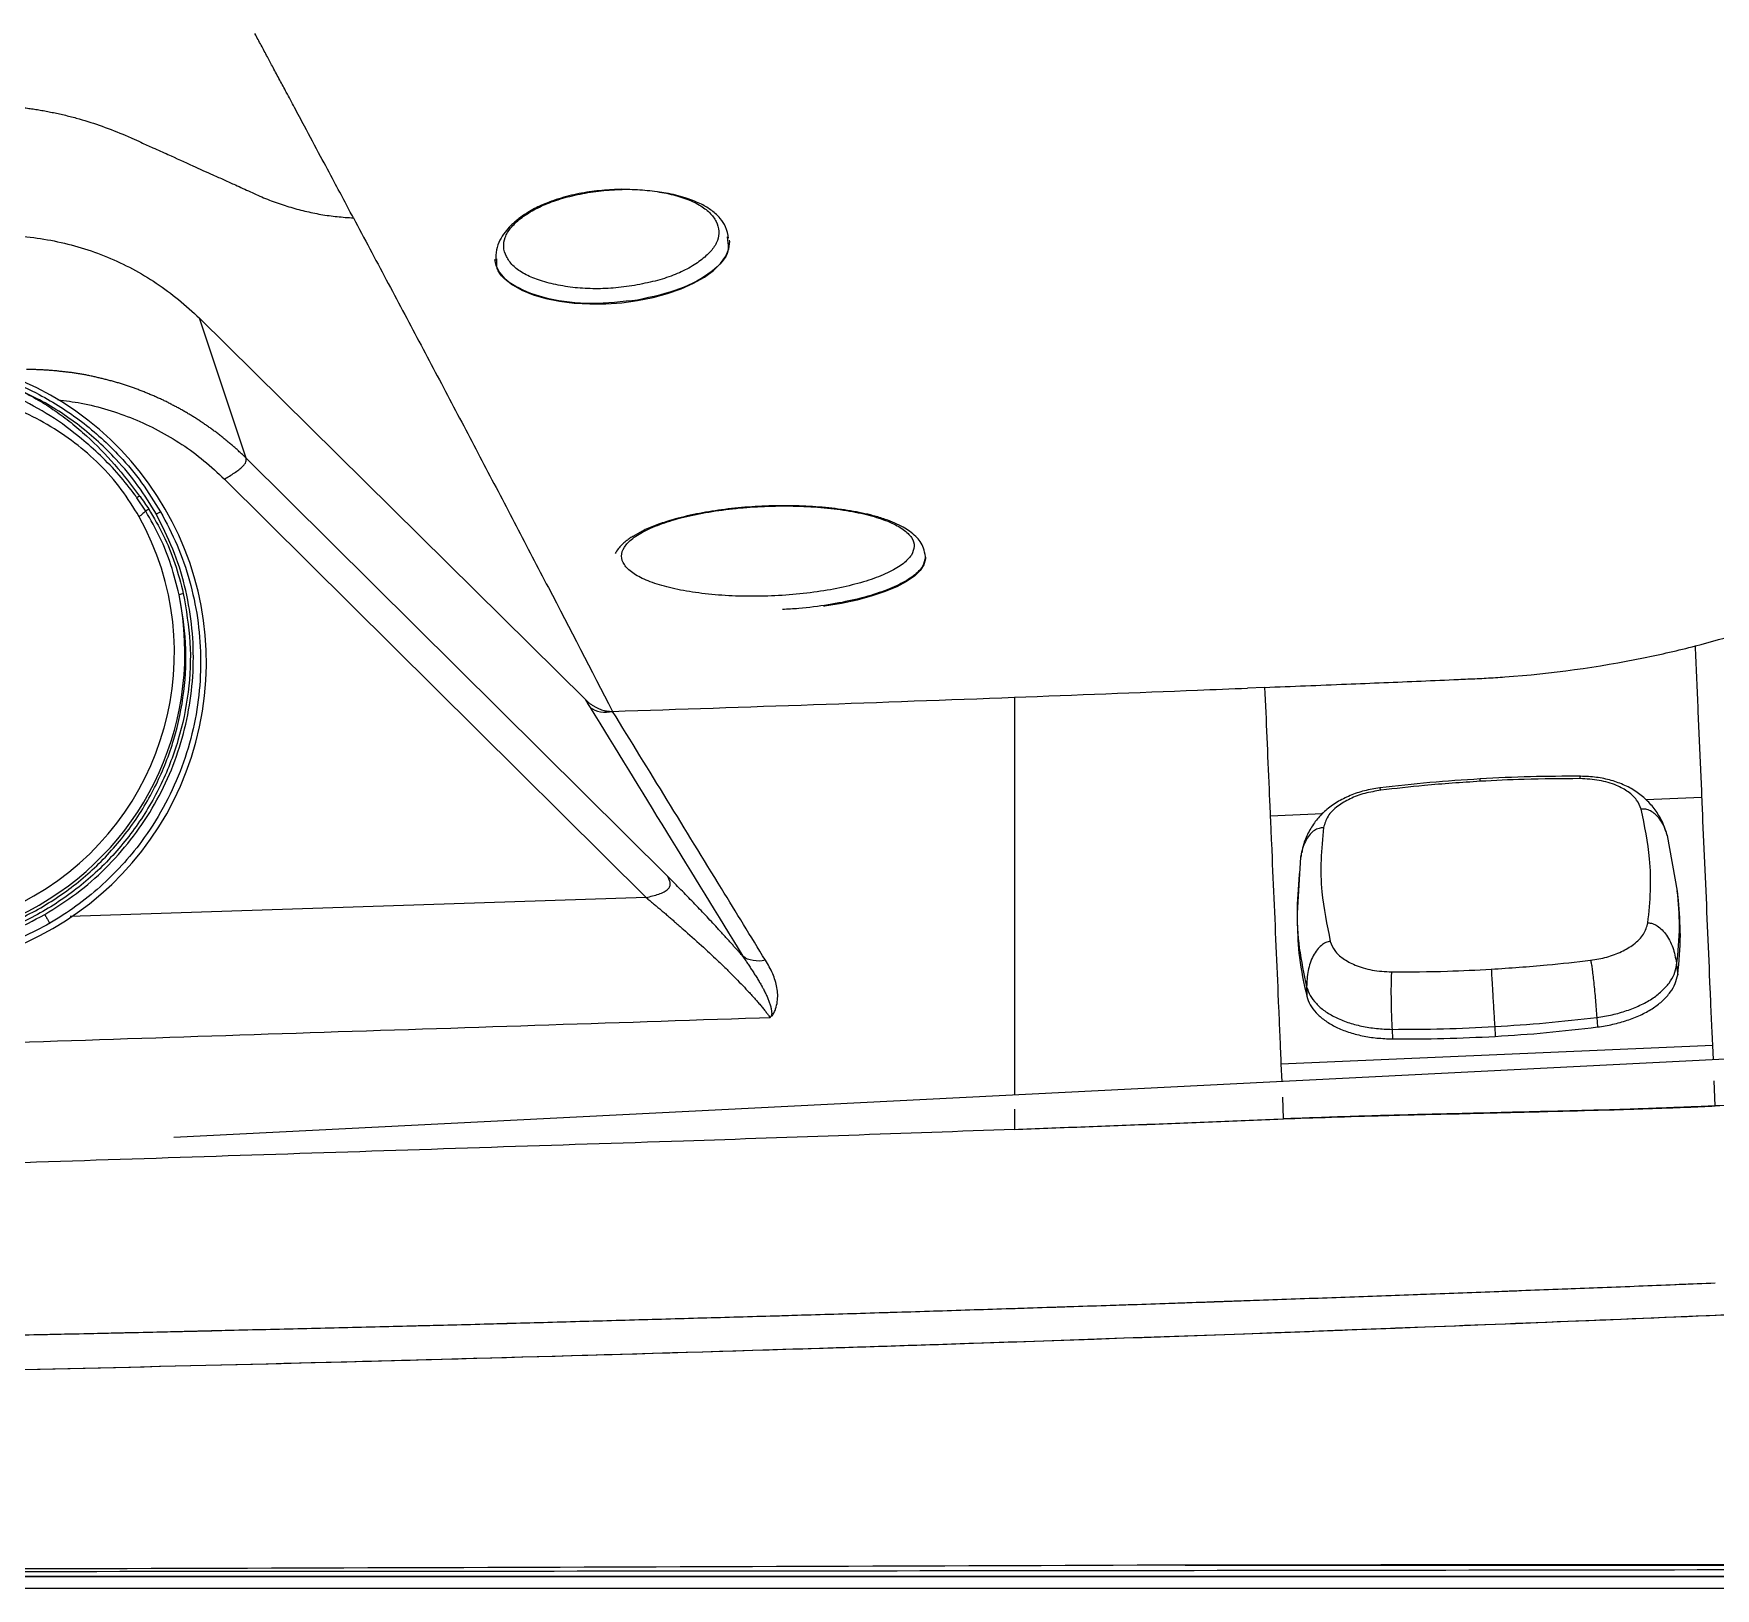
# Model space of a CAD drawing. Extents: x -2 to 78, y -19 to 124.
# Drawn here: x 50.47 to 61.17, y 0 to 9.9 of the extents above; entities that cross this region are included whole.
import ezdxf

# ---------------------------------------------------------------- set-up
doc = ezdxf.new("R2010")
doc.units = 0
doc.header["$MEASUREMENT"] = 0
doc.layers.add('1', color=4, linetype='Continuous')
doc.layers.add('GEOMETRY', color=2, linetype='Continuous', lineweight=25)

# ---------------------------------------------------------------- blocks, each defined once
blk = doc.blocks.new('2026 BEAM 220')
at = {"layer": 'GEOMETRY'}
for p, q in [((56.863, 8.605), (56.864, 8.585)), ((53.504, 8.086), (55.959, 5.66)), ((53.802, 7.195), (53.504, 8.086)), ((56.485, 4.531), (53.802, 7.195)), ((53.163, 6.858), (53.107, 6.943)), ((58.123, 6.57), (58.124, 6.566)), ((58.124, 6.563), (58.124, 6.57)), ((58.691, 5.673), (58.691, 3.141)), ((60.283, 5.736), (60.175, 5.731)), ((62.708, 5.022), (63.066, 5.038)), ((60.319, 4.918), (60.653, 4.933)), ((62.846, 4.792), (62.841, 4.805)), ((62.911, 4.438), (62.846, 4.792)), ((60.512, 4.656), (60.489, 4.298)), ((60.516, 4.67), (60.512, 4.656)), ((56.347, 4.398), (52.682, 4.277)), ((62.917, 4.379), (62.911, 4.438)), ((60.489, 4.298), (60.49, 4.238)), ((62.905, 3.967), (62.912, 3.907)), ((60.55, 3.83), (60.551, 3.77)), ((57.145, 3.646), (57.149, 3.645)), ((57.069, 3.633), (57.136, 3.635)), ((61.094, 3.559), (61.097, 3.498)), ((61.747, 3.577), (61.75, 3.514)), ((62.397, 3.635), (62.401, 3.574)), ((62.401, 3.574), (62.414, 3.575)), ((65.673, 3.494), (53.341, 2.87)), ((63.135, 3.456), (60.387, 3.337)), ((61.084, 3.498), (61.097, 3.498)), ((63.139, 3.366), (63.135, 3.456)), ((60.387, 3.337), (60.392, 3.227)), ((63.151, 3.071), (63.144, 3.231)), ((60.396, 3.127), (60.402, 2.989)), ((58.691, 3.051), (58.691, 2.922)), ((60.367, 2.988), (60.402, 2.989)), ((55.252, 1.465), (55.251, 1.465)), ((59.778, 0.148), (77.49, 0.148)), ((77.49, 0), (2.898, 0))]:
    blk.add_line(p, q, dxfattribs=at)
at = {"layer": 'GEOMETRY', "flags": 128}
for points in [[(55.383, 8.46), (55.391, 8.422), (55.413, 8.378), (55.449, 8.337), (55.497, 8.299), (55.557, 8.265), (55.628, 8.236), (55.708, 8.212), (55.796, 8.194), (55.89, 8.182), (55.989, 8.177), (56.09, 8.178), (56.193, 8.185), (56.293, 8.198), (56.391, 8.218), (56.484, 8.243), (56.571, 8.274), (56.649, 8.309), (56.718, 8.348), (56.775, 8.39), (56.821, 8.435), (56.854, 8.481), (56.873, 8.528), (56.879, 8.575), (56.878, 8.583)], [(53.664, 7.062), (55.005, 5.73), (56.347, 4.398)], [(58.124, 6.563), (58.124, 6.554), (58.115, 6.517), (58.092, 6.481), (58.055, 6.445), (58.005, 6.41), (57.942, 6.377), (57.869, 6.346), (57.785, 6.318), (57.691, 6.292), (57.59, 6.27), (57.482, 6.252), (57.476, 6.251)]]:
    blk.add_lwpolyline(points, dxfattribs=at)
at = {"layer": 'GEOMETRY'}
for centre, radius, start, end in [((51.594, 5.894), 1.955, 165, 75), ((51.558, 5.956), 1.787, 210.9965, 29.004), ((51.558, 5.956), 1.854, 228.4876, 11.5131), ((53.444, 6.125), 0.212, 101.1992, 108.7636)]:
    blk.add_arc(centre, radius, start, end, dxfattribs=at)
for points, knots in [([(54.484, 8.725), (54.467, 8.758), (54.426, 8.835), (54.357, 8.965), (54.27, 9.126), (54.186, 9.284), (54.113, 9.421), (54.061, 9.518), (54.016, 9.603), (53.975, 9.678), (53.936, 9.752), (53.898, 9.824), (53.871, 9.873), (53.858, 9.898)], [0, 0, 0, 0, 0.0849334, 0.1965981, 0.334926, 0.5000084, 0.6006193, 0.6839475, 0.7500058, 0.8169762, 0.8750032, 0.937486, 1, 1, 1, 1]), ([(52.099, 9.444), (52.111, 9.444), (52.133, 9.444), (52.168, 9.443), (52.203, 9.442), (52.238, 9.44), (52.274, 9.437), (52.309, 9.435), (52.346, 9.431), (52.382, 9.427), (52.419, 9.422), (52.455, 9.417), (52.492, 9.411), (52.53, 9.404), (52.567, 9.397), (52.605, 9.389), (52.643, 9.38), (52.682, 9.371), (52.757, 9.351), (52.87, 9.316), (52.974, 9.275), (53.043, 9.246), (53.081, 9.229), (53.139, 9.203), (53.215, 9.169), (53.325, 9.119), (53.452, 9.061), (53.571, 9.007), (53.662, 8.967), (53.725, 8.938), (53.781, 8.913), (53.829, 8.891), (53.877, 8.869), (53.925, 8.848), (53.974, 8.829), (54.024, 8.812), (54.074, 8.796), (54.125, 8.781), (54.176, 8.768), (54.227, 8.757), (54.278, 8.747), (54.329, 8.739), (54.381, 8.733), (54.433, 8.728), (54.467, 8.726), (54.484, 8.725)], [0, 0, 0, 0, 0.01358, 0.027319, 0.04121, 0.055248, 0.069423, 0.08373, 0.098159, 0.11271, 0.127387, 0.142196, 0.157143, 0.172234, 0.187474, 0.202868, 0.218419, 0.234131, 0.250006, 0.311373, 0.374987, 0.383546, 0.400292, 0.425264, 0.458494, 0.499991, 0.569253, 0.624995, 0.656302, 0.687497, 0.708365, 0.729205, 0.749999, 0.771178, 0.792245, 0.813228, 0.834149, 0.855028, 0.875878, 0.896689, 0.917456, 0.938181, 0.958854, 0.979462, 1, 1, 1, 1]), ([(56.226, 8.906), (56.225, 8.906), (56.184, 8.908), (56.097, 8.903), (55.966, 8.89), (55.836, 8.862), (55.72, 8.824), (55.639, 8.786), (55.581, 8.752), (55.533, 8.718), (55.487, 8.679), (55.446, 8.632), (55.414, 8.581), (55.39, 8.52), (55.39, 8.476), (55.39, 8.454)], [0, 0, 0, 0, 0.001222, 0.100971, 0.201199, 0.307521, 0.418995, 0.509122, 0.5565, 0.615122, 0.688706, 0.75387, 0.827598, 0.909797, 1, 1, 1, 1]), ([(56.274, 8.295), (56.318, 8.304), (56.404, 8.32), (56.522, 8.358), (56.623, 8.405), (56.705, 8.46), (56.768, 8.519), (56.805, 8.58), (56.814, 8.642), (56.796, 8.702), (56.755, 8.759), (56.69, 8.808), (56.602, 8.849), (56.494, 8.88), (56.373, 8.9), (56.244, 8.909), (56.11, 8.904), (55.976, 8.888), (55.846, 8.86), (55.729, 8.823), (55.628, 8.776), (55.545, 8.722), (55.482, 8.662), (55.446, 8.601), (55.436, 8.539), (55.454, 8.479), (55.495, 8.422), (55.56, 8.372), (55.648, 8.332), (55.756, 8.302), (55.877, 8.28), (56.006, 8.272), (56.14, 8.276), (56.229, 8.289), (56.274, 8.295)], [0, 0, 0, 0, 0.031876, 0.062463, 0.093119, 0.125146, 0.156858, 0.187421, 0.218073, 0.250056, 0.282024, 0.312672, 0.343245, 0.374979, 0.406906, 0.4375, 0.468061, 0.499935, 0.531755, 0.562351, 0.593012, 0.625034, 0.65678, 0.687361, 0.718015, 0.749983, 0.781893, 0.812517, 0.843102, 0.874889, 0.906885, 0.937543, 0.968153, 1, 1, 1, 1]), ([(56.872, 8.595), (56.867, 8.62), (56.859, 8.664), (56.824, 8.717), (56.79, 8.752), (56.748, 8.785), (56.687, 8.82), (56.593, 8.855), (56.5, 8.88), (56.437, 8.888), (56.418, 8.89)], [0, 0, 0, 0, 0.160984, 0.284153, 0.370315, 0.440445, 0.57576, 0.73842, 0.921664, 1, 1, 1, 1]), ([(54.484, 8.725), (54.519, 8.66), (54.589, 8.528), (54.728, 8.266), (54.902, 7.939), (55.109, 7.547), (55.315, 7.156), (55.52, 6.764), (55.793, 6.241), (55.998, 5.847), (56.134, 5.583)], [0, 0, 0, 0, 0.0625, 0.125, 0.25, 0.375, 0.5, 0.625, 0.75, 1, 1, 1, 1]), ([(56.864, 8.585), (56.868, 8.561), (56.88, 8.493), (56.774, 8.379), (56.573, 8.264), (56.387, 8.222), (56.293, 8.202)], [0, 0, 0, 0, 0.151702, 0.434468, 0.717234, 1, 1, 1, 1]), ([(56.293, 8.202), (56.195, 8.191), (55.999, 8.168), (55.717, 8.202), (55.506, 8.283), (55.391, 8.378), (55.396, 8.444), (55.397, 8.465)], [0, 0, 0, 0, 0.224039, 0.448078, 0.672117, 0.896157, 1, 1, 1, 1]), ([(52.093, 7.755), (52.16, 7.734), (52.294, 7.693), (52.519, 7.588), (52.716, 7.463), (52.882, 7.324), (53.012, 7.196), (53.141, 7.041), (53.218, 6.917), (53.257, 6.854)], [0, 0, 0, 0, 0.13897, 0.279608, 0.491543, 0.600663, 0.709784, 0.853952, 1, 1, 1, 1]), ([(53.802, 7.195), (53.795, 7.202), (53.783, 7.214), (53.763, 7.232), (53.744, 7.25), (53.724, 7.268), (53.704, 7.285), (53.683, 7.302), (53.663, 7.319), (53.642, 7.336), (53.621, 7.352), (53.599, 7.368), (53.578, 7.384), (53.556, 7.399), (53.534, 7.414), (53.512, 7.429), (53.49, 7.444), (53.467, 7.458), (53.445, 7.472), (53.422, 7.485), (53.399, 7.499), (53.375, 7.512), (53.352, 7.524), (53.328, 7.537), (53.305, 7.549), (53.281, 7.561), (53.257, 7.572), (53.232, 7.583), (53.208, 7.594), (53.183, 7.604), (53.159, 7.614), (53.134, 7.624), (53.109, 7.634), (53.084, 7.643), (53.059, 7.652), (53.034, 7.66), (53.008, 7.668), (52.983, 7.676), (52.957, 7.683), (52.931, 7.69), (52.905, 7.697), (52.88, 7.703), (52.854, 7.709), (52.828, 7.715), (52.801, 7.721), (52.775, 7.726), (52.749, 7.73), (52.723, 7.735), (52.696, 7.739), (52.67, 7.742), (52.643, 7.745), (52.617, 7.748), (52.59, 7.751), (52.564, 7.753), (52.537, 7.755), (52.511, 7.757), (52.484, 7.758), (52.457, 7.759), (52.431, 7.759), (52.413, 7.759), (52.404, 7.759)], [0, 0, 0, 0, 0.017202, 0.034407, 0.051614, 0.068824, 0.086037, 0.103252, 0.120471, 0.137691, 0.154914, 0.17214, 0.189368, 0.206598, 0.22383, 0.241065, 0.258301, 0.275539, 0.292778, 0.310019, 0.327262, 0.344505, 0.36175, 0.378997, 0.396244, 0.413492, 0.43074, 0.44799, 0.46524, 0.482492, 0.499744, 0.516996, 0.53425, 0.551504, 0.568759, 0.586014, 0.60327, 0.620527, 0.637784, 0.655041, 0.672299, 0.689556, 0.706813, 0.72407, 0.741326, 0.758581, 0.775836, 0.79309, 0.810342, 0.827594, 0.844843, 0.862091, 0.879337, 0.896582, 0.913824, 0.931064, 0.948301, 0.965537, 0.98277, 1, 1, 1, 1]), ([(53.121, 6.822), (53.085, 6.881), (53.012, 7.001), (52.872, 7.158), (52.714, 7.296), (52.539, 7.412), (52.351, 7.508), (52.154, 7.581), (51.95, 7.634), (51.812, 7.653), (51.742, 7.662)], [0, 0, 0, 0, 0.124318, 0.249963, 0.373637, 0.499908, 0.623493, 0.749948, 0.874175, 1, 1, 1, 1]), ([(52.365, 7.626), (52.403, 7.607), (52.479, 7.567), (52.586, 7.498), (52.689, 7.422), (52.818, 7.311), (52.969, 7.158), (53.073, 7.022), (53.124, 6.954)], [0, 0, 0, 0, 0.124869, 0.249827, 0.373735, 0.500005, 0.749899, 1, 1, 1, 1]), ([(53.231, 6.839), (53.193, 6.9), (53.117, 7.023), (52.956, 7.215), (52.785, 7.373), (52.61, 7.496), (52.483, 7.57), (52.4, 7.61), (52.365, 7.626)], [0, 0, 0, 0, 0.181191, 0.364766, 0.629926, 0.766448, 0.90297, 1, 1, 1, 1]), ([(53.094, 6.961), (53.062, 7.004), (52.994, 7.093), (52.878, 7.21), (52.734, 7.339), (52.559, 7.47), (52.413, 7.546), (52.341, 7.584)], [0, 0, 0, 0, 0.163934, 0.338647, 0.501883, 0.751161, 1, 1, 1, 1]), ([(52.602, 7.568), (52.652, 7.561), (52.76, 7.547), (52.922, 7.506), (53.086, 7.448), (53.244, 7.374), (53.394, 7.285), (53.536, 7.182), (53.621, 7.102), (53.664, 7.062)], [0, 0, 0, 0, 0.126042, 0.272242, 0.417231, 0.561927, 0.707688, 0.853836, 1, 1, 1, 1]), ([(53.664, 7.062), (53.675, 7.069), (53.685, 7.075), (53.707, 7.088), (53.717, 7.095), (53.737, 7.108), (53.747, 7.115), (53.764, 7.128), (53.771, 7.134), (53.783, 7.146), (53.788, 7.151), (53.796, 7.162), (53.798, 7.167), (53.802, 7.176), (53.802, 7.18), (53.803, 7.188), (53.802, 7.192), (53.802, 7.195)], [0, 0, 0, 0, 0.125, 0.125, 0.25, 0.25, 0.375, 0.375, 0.5, 0.5, 0.625, 0.625, 0.75, 0.75, 0.875, 0.875, 1, 1, 1, 1]), ([(53.107, 6.943), (53.105, 6.946), (53.1, 6.952), (53.096, 6.958), (53.094, 6.961)], [0, 0, 0, 0, 0.499268, 1, 1, 1, 1]), ([(53.257, 6.854), (53.294, 6.784), (53.368, 6.643), (53.446, 6.415), (53.497, 6.178), (53.517, 5.933), (53.506, 5.686), (53.462, 5.439), (53.386, 5.198), (53.278, 4.967), (53.151, 4.768), (53.013, 4.601), (52.874, 4.464), (52.721, 4.339), (52.609, 4.269), (52.552, 4.234)], [0, 0, 0, 0, 0.078935, 0.1586562, 0.2391671, 0.3204713, 0.4025726, 0.4854745, 0.569181, 0.6536956, 0.7390221, 0.8035736, 0.868586, 0.9340609, 1, 1, 1, 1]), ([(53.124, 6.954), (53.121, 6.952), (53.116, 6.949), (53.11, 6.946), (53.108, 6.944), (53.107, 6.943)], [0, 0, 0, 0, 0.477361, 0.73111, 1, 1, 1, 1]), ([(53.163, 6.858), (53.163, 6.858), (53.16, 6.856), (53.155, 6.852), (53.145, 6.843), (53.134, 6.833), (53.125, 6.826), (53.121, 6.822)], [0, 0, 0, 0, 0.003083, 0.221909, 0.466642, 0.728931, 1, 1, 1, 1]), ([(53.124, 6.954), (53.125, 6.953), (53.145, 6.926), (53.164, 6.898), (53.182, 6.871)], [0, 0, 0, 0, 0.042175, 1, 1, 1, 1]), ([(53.182, 6.871), (53.18, 6.87), (53.176, 6.867), (53.171, 6.864), (53.166, 6.861), (53.164, 6.859), (53.163, 6.858)], [0, 0, 0, 0, 0.250003, 0.500005, 0.750004, 1, 1, 1, 1]), ([(53.375, 6.326), (53.359, 6.389), (53.328, 6.514), (53.257, 6.693), (53.194, 6.803), (53.163, 6.858)], [0, 0, 0, 0, 0.341996, 0.668889, 1, 1, 1, 1]), ([(53.182, 6.871), (53.214, 6.816), (53.279, 6.706), (53.353, 6.525), (53.386, 6.397), (53.402, 6.333)], [0, 0, 0, 0, 0.326562, 0.657841, 1, 1, 1, 1]), ([(53.23, 6.839), (53.234, 6.841), (53.24, 6.845), (53.249, 6.85), (53.255, 6.853), (53.256, 6.854), (53.257, 6.854)], [0, 0, 0, 0, 0.240793, 0.500344, 0.75971, 1, 1, 1, 1]), ([(58.124, 6.569), (58.121, 6.587), (58.117, 6.62), (58.093, 6.663), (58.062, 6.7), (58.026, 6.729), (57.981, 6.758), (57.93, 6.783), (57.867, 6.807), (57.776, 6.835), (57.651, 6.861), (57.492, 6.882), (57.323, 6.893), (57.149, 6.893), (56.975, 6.884), (56.805, 6.865), (56.643, 6.837), (56.509, 6.803), (56.402, 6.767), (56.324, 6.733), (56.272, 6.704), (56.239, 6.682), (56.216, 6.665), (56.192, 6.644), (56.168, 6.618), (56.156, 6.598), (56.15, 6.588)], [0, 0, 0, 0, 0.03953, 0.073457, 0.101745, 0.135971, 0.165616, 0.199019, 0.233492, 0.272379, 0.336766, 0.400069, 0.461525, 0.522584, 0.583675, 0.64488, 0.706354, 0.77074, 0.815822, 0.861408, 0.900884, 0.917996, 0.933584, 0.954539, 0.975995, 1, 1, 1, 1]), ([(58.035, 6.578), (58.044, 6.597), (58.061, 6.635), (58.041, 6.69), (57.989, 6.742), (57.902, 6.789), (57.786, 6.829), (57.644, 6.86), (57.483, 6.881), (57.307, 6.892), (57.124, 6.891), (56.941, 6.88), (56.765, 6.857), (56.603, 6.826), (56.461, 6.785), (56.344, 6.738), (56.257, 6.685), (56.203, 6.629), (56.185, 6.572), (56.203, 6.517), (56.256, 6.464), (56.342, 6.418), (56.459, 6.378), (56.6, 6.347), (56.762, 6.326), (56.938, 6.315), (57.121, 6.316), (57.304, 6.327), (57.48, 6.349), (57.642, 6.382), (57.784, 6.422), (57.9, 6.47), (57.989, 6.522), (58.02, 6.559), (58.035, 6.578)], [0, 0, 0, 0, 0.031254, 0.062463, 0.093755, 0.124954, 0.15622, 0.187463, 0.218687, 0.249972, 0.281172, 0.312465, 0.343671, 0.374932, 0.40618, 0.437392, 0.468682, 0.5, 0.531318, 0.562608, 0.59382, 0.625068, 0.656329, 0.687535, 0.718828, 0.750028, 0.781312, 0.812537, 0.84378, 0.875046, 0.906245, 0.937537, 0.968746, 1, 1, 1, 1]), ([(52.52, 4.29), (52.589, 4.333), (52.726, 4.419), (52.909, 4.58), (53.071, 4.762), (53.208, 4.964), (53.319, 5.182), (53.4, 5.412), (53.451, 5.652), (53.471, 5.896), (53.459, 6.142), (53.415, 6.383), (53.341, 6.619), (53.267, 6.765), (53.23, 6.839)], [0, 0, 0, 0, 0.082742, 0.16561, 0.248539, 0.331501, 0.414533, 0.497687, 0.581024, 0.664541, 0.748208, 0.832003, 0.915913, 1, 1, 1, 1]), ([(58.124, 6.566), (58.12, 6.546), (58.113, 6.505), (58.053, 6.445), (57.96, 6.389), (57.835, 6.338), (57.682, 6.294), (57.508, 6.26), (57.349, 6.239), (57.249, 6.233), (57.215, 6.232)], [0, 0, 0, 0, 0.132799, 0.265598, 0.398398, 0.531197, 0.663996, 0.796795, 0.929594, 1, 1, 1, 1]), ([(63.024, 6), (63.221, 6.051), (63.626, 6.174), (64.018, 6.333), (64.216, 6.425)], [0.72837277, 0.72837277, 0.72837277, 0.72837277, 0.74845557, 0.7700828, 0.7700828, 0.7700828, 0.7700828]), ([(53.402, 6.333), (53.42, 6.229), (53.455, 6.022), (53.441, 5.705), (53.376, 5.396), (53.261, 5.101), (53.097, 4.83), (52.891, 4.589), (52.646, 4.387), (52.372, 4.228), (52.074, 4.119), (51.762, 4.059), (51.445, 4.054), (51.131, 4.102), (50.831, 4.202), (50.551, 4.348), (50.39, 4.481), (50.31, 4.547)], [0, 0, 0, 0, 0.066645, 0.13329, 0.19992, 0.26655, 0.333296, 0.400041, 0.466762, 0.533484, 0.600341, 0.667198, 0.733958, 0.800719, 0.867477, 0.934235, 1, 1, 1, 1]), ([(50.33, 4.567), (50.408, 4.502), (50.567, 4.371), (50.843, 4.227), (51.138, 4.128), (51.447, 4.082), (51.76, 4.087), (52.067, 4.145), (52.36, 4.253), (52.631, 4.41), (52.871, 4.608), (53.075, 4.845), (53.236, 5.112), (53.35, 5.403), (53.413, 5.708), (53.427, 6.019), (53.393, 6.224), (53.375, 6.326)], [0, 0, 0, 0, 0.06575, 0.132503, 0.199257, 0.26602, 0.332783, 0.399646, 0.466508, 0.533242, 0.599974, 0.666723, 0.733473, 0.800103, 0.866733, 0.933367, 1, 1, 1, 1]), ([(60.283, 5.736), (60.457, 5.743), (60.789, 5.756), (61.2, 5.773), (61.477, 5.785), (61.635, 5.792), (61.733, 5.797), (62.089, 5.821), (62.515, 5.88), (62.915, 5.972), (63.024, 6)], [0.7700828, 0.7700828, 0.7700828, 0.7700828, 0.78725621, 0.80288121, 0.81069371, 0.81459996, 0.81850621, 0.82045934, 0.84975621, 0.86092342, 0.86092342, 0.86092342, 0.86092342]), ([(63.066, 5.038), (63.066, 5.047), (63.063, 5.116), (63.054, 5.306), (63.041, 5.618), (63.03, 5.873), (63.024, 6)], [0.677901, 0.677901, 0.677901, 0.677901, 0.6875, 0.75, 0.875, 1, 1, 1, 1]), ([(58.691, 5.673), (59.079, 5.688), (59.574, 5.707), (60.068, 5.727), (60.175, 5.731)], [0.86449118, 0.86449118, 0.86449118, 0.86449118, 0.90284273, 0.91335155, 0.91335155, 0.91335155, 0.91335155]), ([(60.283, 5.736), (60.288, 5.63), (60.297, 5.419), (60.307, 5.174), (60.314, 5.018), (60.317, 4.961), (60.318, 4.932), (60.319, 4.918)], [0.6879996, 0.6879996, 0.6879996, 0.6879996, 0.8129996, 0.9379996, 0.9692496, 0.9848746, 1, 1, 1, 1]), ([(55.959, 5.66), (55.962, 5.657), (55.967, 5.652), (55.975, 5.645), (55.983, 5.638), (55.991, 5.632), (56, 5.626), (56.008, 5.621), (56.016, 5.616), (56.023, 5.611), (56.031, 5.607), (56.042, 5.602), (56.055, 5.596), (56.071, 5.591), (56.087, 5.587), (56.103, 5.585), (56.119, 5.583), (56.129, 5.583), (56.134, 5.583)], [0, 0, 0, 0, 0.057039, 0.112468, 0.166297, 0.218551, 0.269257, 0.318435, 0.366101, 0.412265, 0.456935, 0.500123, 0.589472, 0.676169, 0.760387, 0.842281, 0.922069, 1, 1, 1, 1]), ([(55.991, 5.608), (56.009, 5.595), (56.031, 5.585), (56.081, 5.577), (56.108, 5.577), (56.134, 5.583)], [0, 0, 0, 0, 0.5, 0.5, 1, 1, 1, 1]), ([(57.106, 3.999), (57.013, 4.151), (56.92, 4.303), (56.827, 4.455), (56.711, 4.643), (56.596, 4.831), (56.481, 5.019), (56.365, 5.207), (56.25, 5.395), (56.134, 5.583)], [0, 0, 0, 0, 0.02192719, 0.02192719, 0.02192719, 0.04903246, 0.04903246, 0.04903246, 0.07613758, 0.07613758, 0.07613758, 0.07613758]), ([(61.654, 5.153), (61.547, 5.146), (61.334, 5.132), (61.122, 5.108), (61.016, 5.096)], [0, 0, 0, 0, 0.4999941, 1, 1, 1, 1]), ([(61.655, 5.138), (61.536, 5.13), (61.325, 5.116), (61.115, 5.092), (61.023, 5.081)], [0, 0, 0, 0, 0.559986, 1, 1, 1, 1]), ([(62.294, 5.17), (62.187, 5.17), (61.974, 5.17), (61.761, 5.159), (61.654, 5.153)], [0, 0, 0, 0, 0.500006, 1, 1, 1, 1]), ([(61.655, 5.138), (61.654, 5.143), (61.654, 5.152), (61.654, 5.152), (61.654, 5.152)], [0, 0, 0, 0, 0.5286107, 1, 1, 1, 1]), ([(62.289, 5.155), (62.171, 5.154), (61.959, 5.154), (61.748, 5.143), (61.655, 5.138)], [0, 0, 0, 0, 0.559986, 1, 1, 1, 1]), ([(62.289, 5.155), (62.29, 5.16), (62.291, 5.169), (62.293, 5.169), (62.294, 5.17)], [0, 0, 0, 0, 0.525466, 1, 1, 1, 1]), ([(62.679, 4.961), (62.671, 4.981), (62.656, 5.02), (62.6, 5.072), (62.52, 5.116), (62.414, 5.148), (62.331, 5.153), (62.289, 5.155)], [0, 0, 0, 0, 0.186845, 0.373701, 0.560409, 0.780222, 1, 1, 1, 1]), ([(62.836, 4.818), (62.83, 4.837), (62.815, 4.883), (62.776, 4.949), (62.721, 5.014), (62.655, 5.07), (62.577, 5.114), (62.489, 5.146), (62.394, 5.166), (62.327, 5.169), (62.294, 5.17)], [0, 0, 0, 0, 0.086081, 0.21214, 0.338502, 0.466498, 0.596795, 0.72831, 0.862215, 1, 1, 1, 1]), ([(61.016, 5.096), (60.983, 5.091), (60.918, 5.08), (60.826, 5.049), (60.742, 5.007), (60.67, 4.954), (60.61, 4.892), (60.564, 4.82), (60.532, 4.75), (60.523, 4.702), (60.519, 4.683)], [0, 0, 0, 0, 0.137647, 0.2714483, 0.4028949, 0.5331682, 0.6611955, 0.7876458, 0.9138564, 1, 1, 1, 1]), ([(61.023, 5.081), (60.988, 5.075), (60.918, 5.064), (60.824, 5.028), (60.742, 4.979), (60.679, 4.916), (60.665, 4.868), (60.658, 4.843)], [0, 0, 0, 0, 0.186661, 0.373374, 0.560001, 0.780011, 1, 1, 1, 1]), ([(61.023, 5.081), (61.022, 5.086), (61.019, 5.095), (61.017, 5.095), (61.016, 5.095)], [0, 0, 0, 0, 0.525464, 1, 1, 1, 1]), ([(63.135, 3.456), (63.135, 3.458), (63.134, 3.474), (63.133, 3.505), (63.13, 3.564), (63.125, 3.668), (63.116, 3.876), (63.104, 4.173), (63.088, 4.53), (63.076, 4.798), (63.069, 4.967), (63.067, 5.017), (63.066, 5.038)], [0.1236089, 0.1236089, 0.1236089, 0.1236089, 0.125, 0.140625, 0.15625, 0.1875, 0.25, 0.375, 0.5, 0.625, 0.65625, 0.677901, 0.677901, 0.677901, 0.677901]), ([(52.552, 4.234), (52.495, 4.203), (52.38, 4.142), (52.199, 4.072), (52.014, 4.021), (51.827, 3.989), (51.64, 3.975), (51.455, 3.979), (51.273, 4.001), (51.091, 4.041), (50.91, 4.099), (50.733, 4.177), (50.566, 4.271), (50.394, 4.391), (50.224, 4.543), (50.061, 4.728), (49.974, 4.866), (49.931, 4.934)], [0, 0, 0, 0, 0.065093, 0.12944, 0.193042, 0.2559, 0.318017, 0.379393, 0.44003, 0.49996, 0.564782, 0.628943, 0.692441, 0.755281, 0.838018, 0.91959, 1, 1, 1, 1]), ([(49.958, 4.949), (50.003, 4.881), (50.093, 4.743), (50.26, 4.562), (50.447, 4.403), (50.654, 4.27), (50.875, 4.164), (51.108, 4.089), (51.349, 4.044), (51.592, 4.031), (51.836, 4.049), (52.074, 4.098), (52.305, 4.176), (52.449, 4.252), (52.52, 4.29)], [0, 0, 0, 0, 0.084102, 0.168043, 0.251854, 0.335503, 0.41899, 0.502313, 0.585467, 0.668496, 0.751436, 0.834349, 0.917224, 1, 1, 1, 1]), ([(62.722, 4.237), (62.729, 4.305), (62.742, 4.441), (62.736, 4.683), (62.701, 4.856), (62.679, 4.961)], [0, 0, 0, 0, 0.280017, 0.560061, 1, 1, 1, 1]), ([(62.844, 4.792), (62.843, 4.798), (62.835, 4.836), (62.81, 4.883), (62.772, 4.928), (62.742, 4.949), (62.71, 4.962), (62.689, 4.961), (62.679, 4.961)], [0, 0, 0, 0, 0.08279, 0.47687, 0.643215, 0.783304, 0.899669, 1, 1, 1, 1]), ([(60.319, 4.918), (60.319, 4.918), (60.319, 4.903), (60.321, 4.873), (60.323, 4.815), (60.33, 4.655), (60.341, 4.394), (60.357, 4.045), (60.369, 3.754), (60.378, 3.55), (60.382, 3.448), (60.385, 3.39), (60.386, 3.358), (60.387, 3.34), (60.387, 3.337)], [0.1215857, 0.1215857, 0.1215857, 0.1215857, 0.1220853, 0.1377103, 0.1533353, 0.1845853, 0.3095853, 0.4345853, 0.5595853, 0.6220853, 0.6533353, 0.6689603, 0.6845853, 0.6879996, 0.6879996, 0.6879996, 0.6879996]), ([(60.658, 4.843), (60.648, 4.842), (60.627, 4.84), (60.597, 4.825), (60.57, 4.8), (60.538, 4.751), (60.518, 4.701), (60.515, 4.663), (60.514, 4.656)], [0, 0, 0, 0, 0.100319, 0.216629, 0.356641, 0.522905, 0.916866, 1, 1, 1, 1]), ([(60.658, 4.843), (60.651, 4.775), (60.638, 4.639), (60.644, 4.396), (60.679, 4.224), (60.701, 4.119)], [0, 0, 0, 0, 0.280017, 0.560061, 1, 1, 1, 1]), ([(56.347, 4.398), (56.361, 4.401), (56.375, 4.405), (56.402, 4.412), (56.415, 4.416), (56.44, 4.424), (56.451, 4.429), (56.471, 4.44), (56.479, 4.445), (56.491, 4.457), (56.496, 4.463), (56.5, 4.476), (56.501, 4.483), (56.499, 4.497), (56.497, 4.504), (56.492, 4.518), (56.488, 4.524), (56.485, 4.531)], [0, 0, 0, 0, 0.125, 0.125, 0.25, 0.25, 0.375, 0.375, 0.5, 0.5, 0.625, 0.625, 0.75, 0.75, 0.875, 0.875, 1, 1, 1, 1]), ([(56.963, 4.023), (56.958, 4.029), (56.947, 4.041), (56.932, 4.059), (56.916, 4.076), (56.9, 4.094), (56.884, 4.112), (56.868, 4.131), (56.851, 4.149), (56.834, 4.168), (56.817, 4.186), (56.793, 4.212), (56.763, 4.245), (56.725, 4.285), (56.687, 4.325), (56.648, 4.366), (56.608, 4.407), (56.568, 4.448), (56.527, 4.49), (56.499, 4.517), (56.485, 4.531)], [0, 0, 0, 0, 0.034978, 0.070142, 0.1055, 0.141059, 0.17683, 0.21282, 0.249038, 0.285492, 0.322192, 0.359147, 0.43734, 0.515885, 0.594875, 0.674408, 0.754584, 0.835504, 0.917274, 1, 1, 1, 1]), ([(60.506, 4.575), (60.499, 4.492), (60.483, 4.325), (60.497, 4.075), (60.533, 3.912), (60.55, 3.83)], [0, 0, 0, 0, 0.333331, 0.666669, 1, 1, 1, 1]), ([(56.347, 4.398), (56.355, 4.392), (56.37, 4.379), (56.394, 4.359), (56.416, 4.34), (56.439, 4.321), (56.461, 4.303), (56.482, 4.284), (56.503, 4.266), (56.523, 4.249), (56.543, 4.231), (56.563, 4.214), (56.615, 4.168), (56.696, 4.096), (56.787, 4.012), (56.855, 3.946), (56.905, 3.896), (56.951, 3.849), (56.987, 3.811), (57.015, 3.781), (57.036, 3.757), (57.056, 3.735), (57.074, 3.713), (57.092, 3.692), (57.108, 3.672), (57.122, 3.653), (57.131, 3.641), (57.136, 3.635)], [0, 0, 0, 0, 0.0253541, 0.0502797, 0.074777, 0.0988464, 0.1224884, 0.1457031, 0.1684911, 0.1908528, 0.2127886, 0.2342989, 0.2553842, 0.3871129, 0.5080304, 0.5742538, 0.637762, 0.6986203, 0.7569034, 0.7894475, 0.8213342, 0.8525824, 0.8832124, 0.9132457, 0.9427051, 0.9716146, 1, 1, 1, 1]), ([(62.905, 3.967), (62.914, 4.05), (62.93, 4.208), (62.916, 4.366), (62.909, 4.44)], [0, 0, 0, 0, 0.527295, 1, 1, 1, 1]), ([(52.52, 4.29), (52.524, 4.283), (52.53, 4.273), (52.537, 4.26), (52.542, 4.252), (52.546, 4.244), (52.551, 4.237), (52.552, 4.235), (52.552, 4.234)], [0, 0, 0, 0, 0.239307, 0.368265, 0.5, 0.631735, 0.760693, 1, 1, 1, 1]), ([(62.912, 3.907), (62.92, 3.991), (62.936, 4.148), (62.922, 4.305), (62.916, 4.379)], [0, 0, 0, 0, 0.529123, 1, 1, 1, 1]), ([(60.491, 4.238), (60.493, 4.164), (60.498, 4.007), (60.533, 3.852), (60.551, 3.77)], [0, 0, 0, 0, 0.471671, 1, 1, 1, 1]), ([(62.357, 3.999), (62.392, 4.004), (62.462, 4.016), (62.556, 4.052), (62.638, 4.101), (62.701, 4.164), (62.715, 4.212), (62.722, 4.237)], [0, 0, 0, 0, 0.186661, 0.373374, 0.560001, 0.780011, 1, 1, 1, 1]), ([(62.722, 4.237), (62.732, 4.236), (62.753, 4.234), (62.785, 4.217), (62.815, 4.192), (62.854, 4.143), (62.889, 4.067), (62.9, 4.001), (62.905, 3.967)], [0, 0, 0, 0, 0.075043, 0.162079, 0.26686, 0.391279, 0.686033, 1, 1, 1, 1]), ([(60.701, 4.119), (60.691, 4.117), (60.67, 4.112), (60.641, 4.093), (60.614, 4.064), (60.581, 4.011), (60.555, 3.931), (60.552, 3.864), (60.55, 3.83)], [0, 0, 0, 0, 0.075054, 0.162074, 0.266825, 0.391217, 0.685963, 1, 1, 1, 1]), ([(60.701, 4.119), (60.709, 4.099), (60.724, 4.059), (60.78, 4.008), (60.86, 3.964), (60.966, 3.932), (61.049, 3.927), (61.091, 3.925)], [0, 0, 0, 0, 0.186845, 0.373701, 0.560409, 0.780222, 1, 1, 1, 1]), ([(57.106, 3.999), (57.079, 3.993), (57.053, 3.992), (57.003, 4.001), (56.981, 4.01), (56.963, 4.024)], [0, 0, 0, 0, 0.5, 0.5, 1, 1, 1, 1]), ([(56.963, 4.023), (56.963, 4.023), (56.964, 4.021), (56.966, 4.017), (56.971, 4.011), (56.977, 4.002), (56.985, 3.99), (56.992, 3.979), (57, 3.967), (57.011, 3.951), (57.024, 3.931), (57.037, 3.911), (57.047, 3.895), (57.055, 3.882), (57.062, 3.87), (57.069, 3.858), (57.076, 3.846), (57.082, 3.836), (57.086, 3.828), (57.091, 3.82), (57.096, 3.81), (57.102, 3.798), (57.108, 3.786), (57.114, 3.774), (57.119, 3.762), (57.124, 3.75), (57.129, 3.738), (57.133, 3.726), (57.138, 3.711), (57.142, 3.695), (57.145, 3.68), (57.146, 3.669), (57.146, 3.659), (57.146, 3.653), (57.145, 3.649), (57.145, 3.647), (57.145, 3.646)], [0, 0, 0, 0, 0.0076751, 0.0157348, 0.0314015, 0.0626535, 0.093875, 0.1250944, 0.156318, 0.1875462, 0.2500116, 0.3124818, 0.3437024, 0.3749027, 0.4060816, 0.4372387, 0.468374, 0.4994883, 0.515038, 0.5305832, 0.5616608, 0.5927255, 0.623783, 0.6548421, 0.6859146, 0.7170155, 0.748163, 0.7793794, 0.8106914, 0.8736957, 0.9052421, 0.9367683, 0.9683495, 0.9841742, 0.992463, 1, 1, 1, 1]), ([(57.149, 3.645), (57.152, 3.649), (57.154, 3.652), (57.159, 3.66), (57.16, 3.663), (57.166, 3.675), (57.169, 3.682), (57.176, 3.705), (57.18, 3.72), (57.186, 3.765), (57.185, 3.795), (57.177, 3.839), (57.173, 3.854), (57.164, 3.884), (57.159, 3.898), (57.146, 3.928), (57.139, 3.942), (57.123, 3.971), (57.115, 3.985), (57.106, 3.999)], [0, 0, 0, 0, 0.03125, 0.03125, 0.0625, 0.0625, 0.125, 0.125, 0.25, 0.25, 0.5, 0.5, 0.625, 0.625, 0.75, 0.75, 0.875, 0.875, 1, 1, 1, 1]), ([(61.725, 3.942), (61.844, 3.95), (62.055, 3.964), (62.265, 3.988), (62.357, 3.999)], [0, 0, 0, 0, 0.559986, 1, 1, 1, 1]), ([(62.357, 3.999), (62.358, 3.992), (62.362, 3.978), (62.367, 3.945), (62.372, 3.904), (62.38, 3.835), (62.389, 3.741), (62.394, 3.671), (62.397, 3.635)], [0, 0, 0, 0, 0.075048, 0.162077, 0.266845, 0.391253, 0.686004, 1, 1, 1, 1]), ([(62.397, 3.635), (62.43, 3.64), (62.496, 3.65), (62.588, 3.677), (62.673, 3.711), (62.749, 3.752), (62.811, 3.8), (62.859, 3.853), (62.892, 3.909), (62.901, 3.947), (62.905, 3.967)], [0, 0, 0, 0, 0.125505, 0.249704, 0.373992, 0.499776, 0.625678, 0.750079, 0.874386, 1, 1, 1, 1]), ([(61.091, 3.925), (61.09, 3.918), (61.089, 3.904), (61.088, 3.87), (61.087, 3.829), (61.087, 3.759), (61.089, 3.665), (61.092, 3.595), (61.094, 3.559)], [0, 0, 0, 0, 0.075049, 0.162076, 0.266841, 0.391246, 0.685996, 1, 1, 1, 1]), ([(61.091, 3.925), (61.209, 3.925), (61.421, 3.926), (61.632, 3.937), (61.725, 3.942)], [0, 0, 0, 0, 0.559986, 1, 1, 1, 1]), ([(61.725, 3.942), (61.726, 3.935), (61.726, 3.921), (61.728, 3.887), (61.731, 3.846), (61.735, 3.777), (61.74, 3.682), (61.745, 3.613), (61.747, 3.577)], [0, 0, 0, 0, 0.075048, 0.162077, 0.266843, 0.39125, 0.686, 1, 1, 1, 1]), ([(62.414, 3.575), (62.447, 3.581), (62.511, 3.592), (62.602, 3.619), (62.686, 3.653), (62.759, 3.695), (62.82, 3.742), (62.866, 3.795), (62.899, 3.85), (62.907, 3.888), (62.912, 3.907)], [0, 0, 0, 0, 0.125112, 0.250206, 0.375182, 0.499972, 0.624783, 0.749783, 0.874883, 1, 1, 1, 1]), ([(60.55, 3.83), (60.557, 3.811), (60.57, 3.774), (60.61, 3.722), (60.663, 3.675), (60.731, 3.635), (60.811, 3.602), (60.899, 3.578), (60.994, 3.563), (61.061, 3.56), (61.094, 3.559)], [0, 0, 0, 0, 0.1256137, 0.2499215, 0.3743223, 0.500224, 0.6260081, 0.7502961, 0.8744951, 1, 1, 1, 1]), ([(60.551, 3.77), (60.557, 3.751), (60.57, 3.714), (60.609, 3.663), (60.662, 3.617), (60.727, 3.576), (60.805, 3.544), (60.892, 3.519), (60.985, 3.503), (61.051, 3.5), (61.084, 3.498)], [0, 0, 0, 0, 0.125117, 0.250217, 0.375217, 0.500028, 0.624818, 0.749795, 0.874889, 1, 1, 1, 1]), ([(57.136, 3.635), (57.137, 3.637), (57.139, 3.639), (57.142, 3.643), (57.144, 3.645), (57.145, 3.646)], [0, 0, 0, 0, 0.3354734, 0.6685234, 1, 1, 1, 1]), ([(51.35, 3.444), (52.303, 3.475), (53.256, 3.507), (54.686, 3.554), (55.163, 3.569), (56.116, 3.601), (56.592, 3.616), (57.069, 3.633)], [0, 0, 0, 0, 0.5, 0.5, 0.75, 0.75, 1, 1, 1, 1]), ([(61.75, 3.514), (61.859, 3.521), (62.077, 3.536), (62.293, 3.561), (62.401, 3.574)], [0, 0, 0, 0, 0.500001, 1, 1, 1, 1]), ([(61.097, 3.498), (61.206, 3.498), (61.424, 3.498), (61.641, 3.509), (61.75, 3.514)], [0, 0, 0, 0, 0.499999, 1, 1, 1, 1]), ([(66.309, 3.483), (66.291, 3.478), (66.255, 3.469), (66.2, 3.454), (66.145, 3.44), (66.089, 3.427), (65.935, 3.39), (65.674, 3.334), (65.3, 3.268), (64.865, 3.204), (64.356, 3.148), (63.912, 3.113), (63.578, 3.092), (63.369, 3.081), (63.225, 3.075), (63.151, 3.071)], [0, 0, 0, 0, 0.017642, 0.03538, 0.053213, 0.071143, 0.08917, 0.202671, 0.321553, 0.445952, 0.61653, 0.802736, 0.864821, 0.930574, 1, 1, 1, 1]), ([(60.367, 2.988), (60.556, 2.995), (60.769, 3.002), (61.125, 3.013), (61.249, 3.016), (61.413, 3.02), (61.446, 3.021), (61.487, 3.022), (61.496, 3.022), (61.506, 3.022), (61.508, 3.022), (61.511, 3.022), (61.513, 3.022), (61.518, 3.022), (61.522, 3.022), (61.54, 3.023), (61.554, 3.023), (61.626, 3.025), (61.683, 3.026), (61.798, 3.029), (61.855, 3.03), (61.941, 3.033), (61.969, 3.033), (62.012, 3.034), (62.027, 3.035), (62.048, 3.035), (62.055, 3.035), (62.066, 3.036), (62.07, 3.036), (62.077, 3.036), (62.081, 3.036), (62.216, 3.039), (62.336, 3.043), (62.502, 3.047), (62.555, 3.049), (62.617, 3.051), (62.63, 3.051), (62.644, 3.052), (62.646, 3.052), (62.65, 3.052), (62.652, 3.052), (62.658, 3.052), (62.662, 3.053), (62.674, 3.053), (62.682, 3.053), (62.723, 3.055), (62.754, 3.056), (62.913, 3.061), (63.034, 3.066), (63.151, 3.071)], [0.6982068, 0.6982068, 0.6982068, 0.6982068, 0.7736551, 0.7736551, 0.8113793, 0.8113793, 0.8208103, 0.8208103, 0.8231681, 0.8231681, 0.8237575, 0.8237575, 0.8243469, 0.8243469, 0.8255258, 0.8255258, 0.8302413, 0.8302413, 0.8491034, 0.8491034, 0.8679655, 0.8679655, 0.8773965, 0.8773965, 0.882112, 0.882112, 0.8844698, 0.8844698, 0.8856487, 0.8856487, 0.8868276, 0.8868276, 0.9245517, 0.9245517, 0.9434138, 0.9434138, 0.9481293, 0.9481293, 0.9487187, 0.9487187, 0.9493082, 0.9493082, 0.9504871, 0.9504871, 0.9528448, 0.9528448, 0.9622759, 0.9622759, 1, 1, 1, 1]), ([(63.151, 3.071), (63.111, 3.069), (63.028, 3.066), (62.903, 3.061), (62.774, 3.056), (62.599, 3.05), (62.365, 3.043), (62.08, 3.036), (61.789, 3.029), (61.516, 3.022), (61.26, 3.016), (61.025, 3.01), (60.804, 3.003), (60.598, 2.996), (60.466, 2.991), (60.402, 2.989)], [0, 0, 0, 0, 0.044472, 0.090146, 0.13702, 0.185097, 0.281144, 0.392082, 0.495573, 0.599065, 0.689837, 0.775316, 0.855502, 0.930396, 1, 1, 1, 1]), ([(58.691, 2.922), (57.989, 2.896), (57.287, 2.871), (56.176, 2.834), (55.769, 2.821), (54.957, 2.794), (54.55, 2.781), (53.331, 2.741), (52.408, 2.711), (51.485, 2.68), (51.375, 2.677)], [0.8123063, 0.8123063, 0.8123063, 0.8123063, 0.8654686, 0.8654686, 0.8963782, 0.8963782, 0.9272878, 0.9272878, 0.989107, 0.9974792, 0.9974792, 0.9974792, 0.9974792]), ([(58.691, 2.922), (57.989, 2.896), (57.287, 2.871), (56.176, 2.834), (55.769, 2.821), (54.957, 2.794), (54.55, 2.781), (53.331, 2.741), (52.518, 2.714), (51.706, 2.688)], [0.8123063, 0.8123063, 0.8123063, 0.8123063, 0.8654686, 0.8654686, 0.8963782, 0.8963782, 0.9272878, 0.9272878, 0.989107, 0.989107, 0.989107, 0.989107]), ([(58.691, 2.922), (58.832, 2.928), (59.113, 2.938), (59.533, 2.954), (59.95, 2.971), (60.228, 2.982), (60.367, 2.988)], [0, 0, 0, 0, 0.252083, 0.502777, 0.752083, 1, 1, 1, 1]), ([(51.149, 1.368), (53.136, 1.407), (55.273, 1.461), (57.7, 1.537), (57.844, 1.542), (58.133, 1.551), (58.28, 1.556), (58.723, 1.571), (59.024, 1.581), (59.637, 1.603), (59.95, 1.614), (60.427, 1.631), (60.587, 1.637), (60.911, 1.65), (61.073, 1.656), (61.905, 1.688), (62.626, 1.717), (63.596, 1.758), (63.794, 1.767), (64.096, 1.78), (64.197, 1.784), (64.351, 1.791), (64.402, 1.794), (64.51, 1.798), (64.565, 1.801), (65.079, 1.824), (65.638, 1.85), (66.633, 1.898), (66.991, 1.915), (67.422, 1.937), (67.471, 1.939), (67.568, 1.944), (67.617, 1.947), (67.765, 1.954), (67.861, 1.959), (68.145, 1.973), (68.328, 1.983), (69.207, 2.029), (69.801, 2.061), (70.407, 2.095), (70.522, 2.102), (70.683, 2.111), (70.735, 2.114), (70.836, 2.119), (70.885, 2.122), (71.121, 2.135), (71.308, 2.146), (71.859, 2.178), (72.216, 2.199), (72.91, 2.241), (73.246, 2.261), (73.734, 2.292), (73.895, 2.302), (74.131, 2.316), (74.21, 2.321), (74.362, 2.331), (74.435, 2.336), (75.071, 2.376), (75.459, 2.402), (75.776, 2.423), (75.838, 2.427), (75.858, 2.428), (75.86, 2.428), (75.863, 2.429), (75.865, 2.429), (75.871, 2.429), (75.875, 2.429), (75.886, 2.43), (75.894, 2.431), (75.932, 2.433), (75.963, 2.435), (76.054, 2.441), (76.115, 2.445), (76.297, 2.457), (76.417, 2.465), (76.65, 2.481), (76.765, 2.488), (77.097, 2.511), (77.306, 2.525), (77.502, 2.538)], [0, 0, 0, 0, 0.125, 0.125, 0.132812, 0.132812, 0.140625, 0.140625, 0.15625, 0.15625, 0.171875, 0.171875, 0.179688, 0.179688, 0.1875, 0.1875, 0.21875, 0.21875, 0.226562, 0.226562, 0.230469, 0.230469, 0.232422, 0.232422, 0.234375, 0.234375, 0.25, 0.25, 0.257812, 0.257812, 0.258789, 0.258789, 0.259766, 0.259766, 0.261719, 0.261719, 0.265625, 0.265625, 0.28125, 0.28125, 0.285156, 0.285156, 0.287109, 0.287109, 0.289062, 0.289062, 0.296875, 0.296875, 0.3125, 0.3125, 0.328125, 0.328125, 0.335938, 0.335938, 0.339844, 0.339844, 0.34375, 0.34375, 0.375, 0.375, 0.390625, 0.390625, 0.392578, 0.392578, 0.394531, 0.394531, 0.398438, 0.398438, 0.40625, 0.40625, 0.4375, 0.4375, 0.5, 0.5, 0.625, 0.625, 0.75, 0.75, 1, 1, 1, 1]), ([(51.149, 1.368), (55.238, 1.449), (59.326, 1.576), (67.498, 1.925), (71.583, 2.146), (75.665, 2.415)], [0, 0, 0, 0, 0.5, 0.5, 1, 1, 1, 1]), ([(63.151, 1.943), (62.998, 1.937), (62.692, 1.924), (62.233, 1.906), (61.773, 1.889), (61.314, 1.871), (60.854, 1.855), (60.393, 1.838), (59.933, 1.822), (59.472, 1.806), (59.012, 1.791), (58.551, 1.776), (58.089, 1.761), (57.628, 1.747), (57.166, 1.733), (56.704, 1.72), (56.242, 1.707), (55.78, 1.694), (55.317, 1.681), (54.854, 1.669), (54.391, 1.658), (53.928, 1.647), (53.465, 1.636), (53.001, 1.625), (52.537, 1.615), (52.073, 1.605), (51.609, 1.596), (51.299, 1.59), (51.144, 1.587)], [0, 0, 0, 0, 0.0382498, 0.0765163, 0.1147996, 0.1530996, 0.1914165, 0.2297502, 0.2681007, 0.3064682, 0.3448526, 0.3832539, 0.4216721, 0.4601074, 0.4985597, 0.537029, 0.5755154, 0.6140189, 0.6525396, 0.6910773, 0.7296323, 0.7682044, 0.8067938, 0.8454005, 0.8840244, 0.9226656, 0.9613241, 1, 1, 1, 1]), ([(77.441, 0.144), (77.438, 0.144), (77.435, 0.144), (77.429, 0.144), (77.419, 0.144), (77.398, 0.143), (77.356, 0.143), (77.271, 0.143), (77.101, 0.143), (76.762, 0.142), (76.083, 0.141), (74.725, 0.138), (73.561, 0.135), (71.233, 0.131), (69.681, 0.128), (65.025, 0.12), (61.921, 0.115), (55.713, 0.108), (52.61, 0.106), (46.402, 0.103), (43.298, 0.102), (37.09, 0.102), (33.986, 0.103), (27.778, 0.106), (24.675, 0.108), (18.467, 0.115), (15.363, 0.12), (9.155, 0.13), (6.051, 0.137), (2.947, 0.144)], [0, 0, 0, 0, 0.000122, 0.000122, 0.000244, 0.000488, 0.000977, 0.001953, 0.003906, 0.007813, 0.015625, 0.03125, 0.0625, 0.0625, 0.125, 0.125, 0.25, 0.25, 0.375, 0.375, 0.5, 0.5, 0.625, 0.625, 0.75, 0.75, 0.875, 0.875, 1, 1, 1, 1]), ([(59.778, 0.148), (56.514, 0.135), (53.249, 0.125), (46.721, 0.111), (43.457, 0.106), (40.192, 0.102)], [0, 0, 0, 0, 0.5, 0.5, 1, 1, 1, 1]), ([(77.49, 0.168), (77.444, 0.168), (77.398, 0.168), (77.305, 0.168), (77.167, 0.168), (76.844, 0.167), (76.198, 0.166), (74.907, 0.165), (72.324, 0.161), (70.11, 0.159), (65.682, 0.153), (62.73, 0.15), (59.778, 0.148)], [0, 0, 0, 0, 0.007812, 0.007812, 0.015625, 0.03125, 0.0625, 0.125, 0.25, 0.5, 0.5, 1, 1, 1, 1]), ([(2.898, 0.074), (2.922, 0.074), (2.947, 0.074), (2.995, 0.074), (3.068, 0.074), (3.238, 0.074), (3.578, 0.074), (4.258, 0.074), (5.618, 0.074), (6.783, 0.074), (9.114, 0.074), (10.668, 0.075), (15.33, 0.075), (18.438, 0.075), (27.762, 0.076), (33.978, 0.076), (46.41, 0.076), (52.626, 0.076), (61.95, 0.075), (65.058, 0.075), (69.72, 0.075), (71.274, 0.074), (73.605, 0.074), (74.77, 0.074), (76.13, 0.074), (76.81, 0.074), (77.15, 0.074), (77.32, 0.074), (77.393, 0.074), (77.441, 0.074), (77.466, 0.074), (77.49, 0.074)], [0, 0, 0, 0, 0.000977, 0.000977, 0.001953, 0.003906, 0.007812, 0.015625, 0.03125, 0.0625, 0.0625, 0.125, 0.125, 0.25, 0.25, 0.5, 0.5, 0.75, 0.75, 0.875, 0.875, 0.9375, 0.9375, 0.96875, 0.984375, 0.992187, 0.996094, 0.998047, 0.999023, 0.999023, 1, 1, 1, 1]), ([(65.284, 0.076), (65.186, 0.076), (64.421, 0.076), (62.99, 0.076), (60.99, 0.076), (58.99, 0.076), (56.99, 0.076), (54.323, 0.076), (51.657, 0.076), (48.99, 0.076), (46.99, 0.076), (44.99, 0.076), (42.99, 0.076), (41.391, 0.076), (40.458, 0.076), (40.192, 0.076)], [0, 0, 0, 0, 0.011726, 0.091434, 0.171142, 0.25085, 0.330558, 0.410266, 0.569682, 0.64939, 0.729098, 0.808806, 0.888514, 0.968222, 1, 1, 1, 1]), ([(40.192, 0.076), (40.193, 0.076), (40.194, 0.076), (43.025, 0.076), (45.872, 0.076), (49.093, 0.076), (49.451, 0.076), (50.169, 0.076), (50.528, 0.076), (51.61, 0.076), (52.335, 0.076), (54.522, 0.076), (55.995, 0.076), (57.856, 0.075), (58.229, 0.075), (58.977, 0.075), (59.352, 0.075), (60.487, 0.075), (61.253, 0.075), (63.582, 0.075), (65.174, 0.075), (67.213, 0.075), (67.623, 0.075), (68.448, 0.075), (68.865, 0.075), (70.132, 0.075), (70.997, 0.074), (72.104, 0.074), (72.327, 0.074), (72.775, 0.074), (73, 0.074), (73.681, 0.074), (74.144, 0.074), (75.084, 0.074), (75.561, 0.074), (76.293, 0.074), (76.54, 0.074), (76.914, 0.074), (77.039, 0.074), (77.228, 0.074), (77.292, 0.074), (77.371, 0.074), (77.387, 0.074), (77.411, 0.074), (77.419, 0.074), (77.435, 0.074), (77.442, 0.074), (77.452, 0.074), (77.455, 0.074), (77.462, 0.074), (77.466, 0.074), (77.476, 0.074), (77.483, 0.074), (77.49, 0.074)], [0.4999644, 0.4999644, 0.4999644, 0.4999644, 0.5, 0.5, 0.625, 0.625, 0.640625, 0.640625, 0.65625, 0.65625, 0.6875, 0.6875, 0.75, 0.75, 0.765625, 0.765625, 0.78125, 0.78125, 0.8125, 0.8125, 0.875, 0.875, 0.890625, 0.890625, 0.90625, 0.90625, 0.9375, 0.9375, 0.9453125, 0.9453125, 0.953125, 0.953125, 0.96875, 0.96875, 0.984375, 0.984375, 0.9921875, 0.9921875, 0.9960938, 0.9960938, 0.9980469, 0.9980469, 0.9985352, 0.9985352, 0.9987793, 0.9987793, 0.9990234, 0.9990234, 0.9992676, 0.9992676, 0.9995117, 0.9995117, 1, 1, 1, 1])]:
    blk.add_open_spline(points, degree=3, knots=knots, dxfattribs=at)
for points in [[(52.229, 8.613), (52.347, 8.613), (52.583, 8.589), (52.923, 8.486), (53.236, 8.319), (53.42, 8.169), (53.504, 8.086)], [(56.134, 5.583), (56.987, 5.611), (57.839, 5.641), (58.691, 5.673)], [(55.959, 5.66), (55.97, 5.642), (55.98, 5.625), (55.991, 5.608)], [(55.991, 5.608), (56.315, 5.08), (56.639, 4.552), (56.963, 4.024)], [(61.094, 3.559), (61.203, 3.56), (61.42, 3.56), (61.638, 3.571), (61.747, 3.577)], [(61.747, 3.577), (61.855, 3.584), (62.073, 3.598), (62.289, 3.623), (62.397, 3.635)], [(58.691, 2.922), (59.256, 2.943), (59.814, 2.965), (60.367, 2.988)], [(63.151, 1.943), (59.151, 1.781), (55.148, 1.663), (51.144, 1.587)]]:
    blk.add_open_spline(points, degree=3, dxfattribs=at)

msp = doc.modelspace()

# ---------------------------------------------------------------- block references
at = {"layer": '1'}
msp.add_blockref('2026 BEAM 220', (-1.98, 0), dxfattribs=at)

doc.saveas('drawing.dxf')
